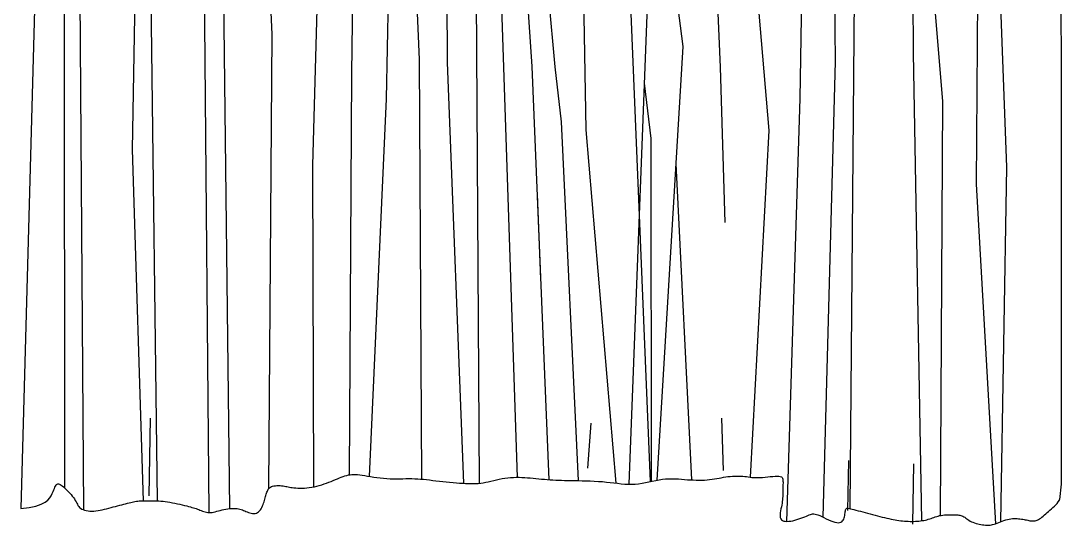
# Model space of a CAD drawing. Header units: millimetres. Extents: x -36498 to 56557, y -58468 to 154.
# Drawn here: x -35890 to -34197, y -22635 to -21814 of the extents above; entities that cross this region are included whole.
import ezdxf

# ---------------------------------------------------------------- set-up
doc = ezdxf.new("R2010")
doc.units = ezdxf.units.MM
doc.layers.add('04 Мебель', color=5, linetype='Continuous')

# ---------------------------------------------------------------- blocks, each defined once
blk = doc.blocks.new('A$C02070994')
at = {"color": 0, "lineweight": -2}
for p, q in [((268.7, -1123, -246.9), (256.5, -630.1, -246.9)), ((1409.9, -670.8, -246.9), (1422.2, -1151.5, -246.9)), ((1295.8, -1167.8, -246.9), (1283.6, -719.7, -246.9)), ((566.2, -776.7, -246.9), (566.2, -1241.1, -246.9)), ((509.2, -1200.4, -246.9), (509.2, -837.8, -246.9)), ((1238.8, -850, -246.9), (1238.8, -1228.9, -246.9)), ((1654.5, -882.6, -246.9), (1662.6, -1139.3, -246.9)), ((1092, -903, -246.9), (1108.3, -1180, -246.9)), ((378.7, -1139.3, -246.9), (366.5, -931.5, -246.9)), ((452.1, -947.8, -246.9), (448, -1351.1, -246.9)), ((1524.1, -939.7, -246.9), (1528.1, -1363.4, -246.9)), ((660, -964.1, -246.9), (664.1, -1180, -246.9)), ((1189.8, -1281.9, -246.9), (1157.2, -960, -246.9)), ((619.2, -1176, -246.9), (607, -980.4, -246.9)), ((802.6, -1184.1, -246.9), (786.3, -996.7, -246.9)), ((818.9, -996.7, -246.9), (839.3, -1184.1, -246.9)), ((154.6, -1330.8, -246.9), (154.6, -1008.9, -246.9)), ((728.8, -1864.2, -246.9), (708.9, -1013, -246.9)), ((957.5, -1025.2, -246.9), (1006.4, -1856.6, -246.9)), ((972.1, -1861.6, -246.9), (990.1, -1017.1, -246.9)), ((1450.7, -1029.3, -246.9), (1471.1, -1228.9, -246.9)), ((179, -1045.6, -246.9), (205, -1902.1, -246.9)), ((297.2, -1041.5, -246.9), (322.7, -1912.7, -246.9)), ((1560.8, -1041.5, -246.9), (1577.1, -1334.8, -246.9)), ((749.6, -1057.8, -246.9), (790.1, -1853.5, -246.9)), ((892.3, -1285.9, -246.9), (884.2, -1057.8, -246.9)), ((1035, -1066, -246.9), (1047.2, -1147.4, -246.9)), ((1324.3, -1049.7, -246.9), (1332, -1895, -246.9)), ((-8.5, -1074.1, -246.9), (-16.6, -1918.3, -246.9)), ((64.9, -1078.2, -246.9), (85.6, -1918.7, -246.9)), ((54.2, -1883.8, -246.9), (40.4, -1106.7, -246.9)), ((290, -1919.7, -246.9), (268.7, -1123, -246.9)), ((386.4, -1878.4, -246.9), (378.7, -1139.3, -246.9)), ((1047.2, -1147.4, -246.9), (1017.1, -1854.1, -246.9)), ((1662.6, -1139.3, -246.9), (1674.9, -1849.1, -246.9)), ((1288.5, -1909.6, -246.9), (1295.8, -1167.8, -246.9)), ((1422.2, -1151.5, -246.9), (1448.7, -1912.7, -246.9)), ((634.6, -1859.2, -246.9), (619.2, -1176, -246.9)), ((664.1, -1180, -246.9), (703, -1864.8, -246.9)), ((842.2, -1856.5, -246.9), (802.6, -1184.1, -246.9)), ((839.3, -1184.1, -246.9), (851.5, -1273.7, -246.9)), ((1108.3, -1180, -246.9), (1120.6, -1432.6, -246.9)), ((517.3, -1854.2, -246.9), (509.2, -1200.4, -246.9)), ((998.3, -1298.2, -246.9), (986, -1208.5, -246.9)), ((1238.8, -1228.9, -246.9), (1229.2, -1917.5, -246.9)), ((1471.1, -1228.9, -246.9), (1478.9, -1903.8, -246.9)), ((566.2, -1241.1, -246.9), (549.1, -1856.1, -246.9)), ((851.5, -1273.7, -246.9), (889.2, -1857.2, -246.9)), ((951.2, -1860.1, -246.9), (892.3, -1285.9, -246.9)), ((1169.3, -1846.6, -246.9), (1189.8, -1281.9, -246.9)), ((1008.4, -1856.1, -246.9), (998.3, -1298.2, -246.9)), ((182.7, -1902.2, -246.9), (154.6, -1330.8, -246.9)), ((1577.1, -1334.8, -246.9), (1577.1, -1912.3, -246.9)), ((448, -1351.1, -246.9), (458.9, -1875, -246.9)), ((1039, -1338.9, -246.9), (1073.3, -1852.7, -246.9)), ((1528.1, -1363.4, -246.9), (1569.1, -1915.5, -246.9)), ((823, -1530.4, -246.9), (814.9, -1391.9, -246.9)), ((1120.6, -1751.3, -246.9), (1124.6, -1836.8, -246.9)), ((191.2, -1767.6, -246.9), (191.2, -1893.9, -246.9)), ((904.5, -1836.8, -246.9), (908.6, -1763.5, -246.9)), ((1328.4, -1816.5, -246.9), (1328.4, -1897.9, -246.9)), ((1434.4, -1820.5, -246.9), (1434.4, -1918.3, -246.9)), ((1201.6, -1845.2, -246.9), (1205.7, -1844.7, -246.9)), ((1205.7, -1844.7, -246.9), (1209.4, -1844.4, -246.9)), ((1209.4, -1844.4, -246.9), (1212.8, -1844.2, -246.9)), ((1212.8, -1844.2, -246.9), (1215.7, -1844.3, -246.9)), ((1215.7, -1844.3, -246.9), (1217.9, -1844.7, -246.9)), ((1217.9, -1844.7, -246.9), (1219.6, -1845.4, -246.9)), ((494.3, -1862.3, -246.9), (497.6, -1860.9, -246.9)), ((497.6, -1860.9, -246.9), (500.8, -1859.5, -246.9)), ((500.8, -1859.5, -246.9), (503.8, -1858.2, -246.9)), ((503.8, -1858.2, -246.9), (506.8, -1857.1, -246.9)), ((506.8, -1857.1, -246.9), (509.7, -1856, -246.9)), ((509.7, -1856, -246.9), (512.6, -1855.2, -246.9)), ((512.6, -1855.2, -246.9), (515.3, -1854.5, -246.9)), ((515.3, -1854.5, -246.9), (518.1, -1854, -246.9)), ((518.1, -1854, -246.9), (520.9, -1853.7, -246.9)), ((520.9, -1853.7, -246.9), (523.9, -1853.6, -246.9)), ((523.9, -1853.6, -246.9), (526.9, -1853.6, -246.9)), ((526.9, -1853.6, -246.9), (530.2, -1853.7, -246.9)), ((530.2, -1853.7, -246.9), (533.8, -1854.1, -246.9)), ((533.8, -1854.1, -246.9), (537.7, -1854.5, -246.9)), ((537.7, -1854.5, -246.9), (542, -1855.1, -246.9)), ((542, -1855.1, -246.9), (546.5, -1855.7, -246.9)), ((546.5, -1855.7, -246.9), (551.4, -1856.4, -246.9)), ((551.4, -1856.4, -246.9), (556.5, -1857.1, -246.9)), ((556.5, -1857.1, -246.9), (561.7, -1857.8, -246.9)), ((561.7, -1857.8, -246.9), (567, -1858.4, -246.9)), ((567, -1858.4, -246.9), (572.4, -1858.9, -246.9)), ((572.4, -1858.9, -246.9), (577.8, -1859.2, -246.9)), ((577.8, -1859.2, -246.9), (583.1, -1859.4, -246.9)), ((583.1, -1859.4, -246.9), (588.4, -1859.4, -246.9)), ((588.4, -1859.4, -246.9), (593.5, -1859.3, -246.9)), ((593.5, -1859.3, -246.9), (598.7, -1859.2, -246.9)), ((598.7, -1859.2, -246.9), (603.7, -1859, -246.9)), ((603.7, -1859, -246.9), (608.7, -1858.8, -246.9)), ((608.7, -1858.8, -246.9), (613.7, -1858.6, -246.9)), ((613.7, -1858.6, -246.9), (618.5, -1858.6, -246.9)), ((618.5, -1858.6, -246.9), (623.4, -1858.6, -246.9)), ((623.4, -1858.6, -246.9), (628.1, -1858.8, -246.9)), ((628.1, -1858.8, -246.9), (632.9, -1859.1, -246.9)), ((632.9, -1859.1, -246.9), (637.7, -1859.4, -246.9)), ((637.7, -1859.4, -246.9), (642.6, -1859.8, -246.9)), ((642.6, -1859.8, -246.9), (647.6, -1860.3, -246.9)), ((647.6, -1860.3, -246.9), (652.7, -1860.8, -246.9)), ((652.7, -1860.8, -246.9), (657.9, -1861.3, -246.9)), ((657.9, -1861.3, -246.9), (663.4, -1861.8, -246.9)), ((663.4, -1861.8, -246.9), (668.9, -1862.3, -246.9)), ((738.8, -1862.5, -246.9), (743.1, -1861.5, -246.9)), ((743.1, -1861.5, -246.9), (747.4, -1860.4, -246.9)), ((747.4, -1860.4, -246.9), (751.9, -1859.2, -246.9)), ((751.9, -1859.2, -246.9), (756.3, -1858.1, -246.9)), ((756.3, -1858.1, -246.9), (760.9, -1857, -246.9)), ((760.9, -1857, -246.9), (765.4, -1856, -246.9)), ((765.4, -1856, -246.9), (770, -1855.2, -246.9)), ((770, -1855.2, -246.9), (774.6, -1854.5, -246.9)), ((774.6, -1854.5, -246.9), (779.2, -1854, -246.9)), ((779.2, -1854, -246.9), (783.8, -1853.7, -246.9)), ((783.8, -1853.7, -246.9), (788.4, -1853.5, -246.9)), ((788.4, -1853.5, -246.9), (793, -1853.4, -246.9)), ((793, -1853.4, -246.9), (797.5, -1853.5, -246.9)), ((797.5, -1853.5, -246.9), (802.1, -1853.6, -246.9)), ((802.1, -1853.6, -246.9), (806.7, -1853.8, -246.9)), ((806.7, -1853.8, -246.9), (811.3, -1854.1, -246.9)), ((811.3, -1854.1, -246.9), (815.9, -1854.4, -246.9)), ((815.9, -1854.4, -246.9), (820.5, -1854.8, -246.9)), ((820.5, -1854.8, -246.9), (825.1, -1855.2, -246.9)), ((825.1, -1855.2, -246.9), (829.6, -1855.6, -246.9)), ((829.6, -1855.6, -246.9), (834.2, -1855.9, -246.9)), ((834.2, -1855.9, -246.9), (838.8, -1856.2, -246.9)), ((838.8, -1856.2, -246.9), (843.4, -1856.5, -246.9)), ((843.4, -1856.5, -246.9), (848, -1856.8, -246.9)), ((848, -1856.8, -246.9), (852.6, -1856.9, -246.9)), ((852.6, -1856.9, -246.9), (857.3, -1857, -246.9)), ((857.3, -1857, -246.9), (862.2, -1857.1, -246.9)), ((862.2, -1857.1, -246.9), (867.1, -1857.2, -246.9)), ((867.1, -1857.2, -246.9), (872.3, -1857.2, -246.9)), ((872.3, -1857.2, -246.9), (877.8, -1857.2, -246.9)), ((877.8, -1857.2, -246.9), (883.5, -1857.2, -246.9)), ((883.5, -1857.2, -246.9), (889.5, -1857.2, -246.9)), ((889.5, -1857.2, -246.9), (895.7, -1857.2, -246.9)), ((895.7, -1857.2, -246.9), (902.2, -1857.3, -246.9)), ((902.2, -1857.3, -246.9), (908.8, -1857.4, -246.9)), ((908.8, -1857.4, -246.9), (915.4, -1857.5, -246.9)), ((915.4, -1857.5, -246.9), (922.1, -1857.8, -246.9)), ((922.1, -1857.8, -246.9), (928.6, -1858.1, -246.9)), ((928.6, -1858.1, -246.9), (935.1, -1858.6, -246.9)), ((935.1, -1858.6, -246.9), (941.4, -1859.1, -246.9)), ((941.4, -1859.1, -246.9), (947.5, -1859.8, -246.9)), ((947.5, -1859.8, -246.9), (953.5, -1860.4, -246.9)), ((953.5, -1860.4, -246.9), (959.3, -1860.9, -246.9)), ((959.3, -1860.9, -246.9), (965.1, -1861.4, -246.9)), ((965.1, -1861.4, -246.9), (970.7, -1861.6, -246.9)), ((970.7, -1861.6, -246.9), (976.4, -1861.6, -246.9)), ((976.4, -1861.6, -246.9), (982, -1861.3, -246.9)), ((982, -1861.3, -246.9), (987.6, -1860.6, -246.9)), ((987.6, -1860.6, -246.9), (993.2, -1859.6, -246.9)), ((993.2, -1859.6, -246.9), (998.8, -1858.4, -246.9)), ((998.8, -1858.4, -246.9), (1004.3, -1857.1, -246.9)), ((1004.3, -1857.1, -246.9), (1009.8, -1855.8, -246.9)), ((1009.8, -1855.8, -246.9), (1015.3, -1854.5, -246.9)), ((1015.3, -1854.5, -246.9), (1020.7, -1853.4, -246.9)), ((1020.7, -1853.4, -246.9), (1026.1, -1852.5, -246.9)), ((1026.1, -1852.5, -246.9), (1031.4, -1851.8, -246.9)), ((1031.4, -1851.8, -246.9), (1036.7, -1851.5, -246.9)), ((1036.7, -1851.5, -246.9), (1041.9, -1851.4, -246.9)), ((1041.9, -1851.4, -246.9), (1047, -1851.4, -246.9)), ((1047, -1851.4, -246.9), (1052.1, -1851.6, -246.9)), ((1052.1, -1851.6, -246.9), (1057.1, -1851.9, -246.9)), ((1057.1, -1851.9, -246.9), (1062, -1852.2, -246.9)), ((1062, -1852.2, -246.9), (1066.9, -1852.5, -246.9)), ((1066.9, -1852.5, -246.9), (1071.7, -1852.7, -246.9)), ((1071.7, -1852.7, -246.9), (1076.4, -1852.8, -246.9)), ((1076.4, -1852.8, -246.9), (1081.1, -1852.9, -246.9)), ((1081.1, -1852.9, -246.9), (1085.7, -1852.9, -246.9)), ((1085.7, -1852.9, -246.9), (1090.1, -1852.8, -246.9)), ((1090.1, -1852.8, -246.9), (1094.5, -1852.6, -246.9)), ((1094.5, -1852.6, -246.9), (1098.8, -1852.2, -246.9)), ((1098.8, -1852.2, -246.9), (1102.9, -1851.8, -246.9)), ((1102.9, -1851.8, -246.9), (1106.9, -1851.2, -246.9)), ((1106.9, -1851.2, -246.9), (1110.8, -1850.5, -246.9)), ((1110.8, -1850.5, -246.9), (1114.6, -1849.8, -246.9)), ((1114.6, -1849.8, -246.9), (1118.3, -1849.1, -246.9)), ((1118.3, -1849.1, -246.9), (1122, -1848.3, -246.9)), ((1122, -1848.3, -246.9), (1125.6, -1847.6, -246.9)), ((1125.6, -1847.6, -246.9), (1129.2, -1846.9, -246.9)), ((1129.2, -1846.9, -246.9), (1132.8, -1846.3, -246.9)), ((1132.8, -1846.3, -246.9), (1136.3, -1845.9, -246.9)), ((1136.3, -1845.9, -246.9), (1139.9, -1845.6, -246.9)), ((1139.9, -1845.6, -246.9), (1143.4, -1845.4, -246.9)), ((1143.4, -1845.4, -246.9), (1146.9, -1845.2, -246.9)), ((1146.9, -1845.2, -246.9), (1150.3, -1845.2, -246.9)), ((1150.3, -1845.2, -246.9), (1153.6, -1845.3, -246.9)), ((1153.6, -1845.3, -246.9), (1156.8, -1845.4, -246.9)), ((1156.8, -1845.4, -246.9), (1160, -1845.7, -246.9)), ((1160, -1845.7, -246.9), (1163, -1845.9, -246.9)), ((1163, -1845.9, -246.9), (1165.9, -1846.3, -246.9)), ((1165.9, -1846.3, -246.9), (1168.8, -1846.6, -246.9)), ((1168.8, -1846.6, -246.9), (1171.8, -1846.9, -246.9)), ((1171.8, -1846.9, -246.9), (1174.8, -1847.1, -246.9)), ((1174.8, -1847.1, -246.9), (1178, -1847.2, -246.9)), ((1178, -1847.2, -246.9), (1181.4, -1847.2, -246.9)), ((1181.4, -1847.2, -246.9), (1185.1, -1847, -246.9)), ((1185.1, -1847, -246.9), (1189, -1846.7, -246.9)), ((1189, -1846.7, -246.9), (1193.2, -1846.2, -246.9)), ((1193.2, -1846.2, -246.9), (1197.4, -1845.7, -246.9)), ((1197.4, -1845.7, -246.9), (1201.6, -1845.2, -246.9)), ((1219.6, -1845.4, -246.9), (1220.8, -1846.4, -246.9)), ((1220.8, -1846.4, -246.9), (1221.6, -1847.5, -246.9)), ((1221.6, -1847.5, -246.9), (1222.1, -1848.9, -246.9)), ((1222.1, -1848.9, -246.9), (1222.3, -1850.4, -246.9)), ((1222.3, -1850.4, -246.9), (1222.4, -1852.1, -246.9)), ((1222.4, -1852.1, -246.9), (1222.5, -1853.8, -246.9)), ((1222.5, -1853.8, -246.9), (1222.5, -1855.6, -246.9)), ((1222.5, -1855.6, -246.9), (1222.5, -1857.5, -246.9)), ((1222.5, -1857.5, -246.9), (1222.5, -1859.4, -246.9)), ((1222.5, -1859.4, -246.9), (1222.5, -1861.5, -246.9)), ((1222.5, -1861.5, -246.9), (1222.5, -1863.5, -246.9)), ((1674.9, -1849.1, -246.9), (1672.9, -1874.4, -246.9)), ((40, -1879.4, -246.9), (40.8, -1878.3, -246.9)), ((40.8, -1878.3, -246.9), (41.8, -1877.6, -246.9)), ((41.8, -1877.6, -246.9), (42.9, -1877.3, -246.9)), ((42.9, -1877.3, -246.9), (44.1, -1877.3, -246.9)), ((44.1, -1877.3, -246.9), (45.4, -1877.7, -246.9)), ((45.4, -1877.7, -246.9), (46.9, -1878.3, -246.9)), ((46.9, -1878.3, -246.9), (48.5, -1879.3, -246.9)), ((385.3, -1880, -246.9), (386.2, -1878.6, -246.9)), ((386.2, -1878.6, -246.9), (387.3, -1877.4, -246.9)), ((387.3, -1877.4, -246.9), (388.7, -1876.4, -246.9)), ((388.7, -1876.4, -246.9), (390.3, -1875.5, -246.9)), ((390.3, -1875.5, -246.9), (392.2, -1874.9, -246.9)), ((392.2, -1874.9, -246.9), (394.4, -1874.4, -246.9)), ((394.4, -1874.4, -246.9), (396.8, -1874, -246.9)), ((396.8, -1874, -246.9), (399.3, -1873.8, -246.9)), ((399.3, -1873.8, -246.9), (401.9, -1873.8, -246.9)), ((401.9, -1873.8, -246.9), (404.4, -1873.8, -246.9)), ((404.4, -1873.8, -246.9), (406.9, -1874, -246.9)), ((406.9, -1874, -246.9), (409.3, -1874.2, -246.9)), ((409.3, -1874.2, -246.9), (411.5, -1874.5, -246.9)), ((411.5, -1874.5, -246.9), (413.6, -1874.8, -246.9)), ((413.6, -1874.8, -246.9), (415.6, -1875.2, -246.9)), ((415.6, -1875.2, -246.9), (417.6, -1875.5, -246.9)), ((417.6, -1875.5, -246.9), (419.7, -1875.9, -246.9)), ((419.7, -1875.9, -246.9), (421.9, -1876.3, -246.9)), ((421.9, -1876.3, -246.9), (424.3, -1876.6, -246.9)), ((424.3, -1876.6, -246.9), (427, -1876.9, -246.9)), ((427, -1876.9, -246.9), (429.9, -1877.1, -246.9)), ((429.9, -1877.1, -246.9), (433.2, -1877.3, -246.9)), ((433.2, -1877.3, -246.9), (436.6, -1877.3, -246.9)), ((436.6, -1877.3, -246.9), (440.3, -1877.2, -246.9)), ((440.3, -1877.2, -246.9), (444.1, -1877, -246.9)), ((444.1, -1877, -246.9), (448.1, -1876.7, -246.9)), ((448.1, -1876.7, -246.9), (452.1, -1876.2, -246.9)), ((452.1, -1876.2, -246.9), (456.2, -1875.5, -246.9)), ((456.2, -1875.5, -246.9), (460.3, -1874.7, -246.9)), ((460.3, -1874.7, -246.9), (464.3, -1873.7, -246.9)), ((464.3, -1873.7, -246.9), (468.3, -1872.5, -246.9)), ((468.3, -1872.5, -246.9), (472.3, -1871.2, -246.9)), ((472.3, -1871.2, -246.9), (476.2, -1869.8, -246.9)), ((476.2, -1869.8, -246.9), (480.1, -1868.4, -246.9)), ((480.1, -1868.4, -246.9), (483.8, -1866.9, -246.9)), ((483.8, -1866.9, -246.9), (487.4, -1865.4, -246.9)), ((487.4, -1865.4, -246.9), (490.9, -1863.8, -246.9)), ((490.9, -1863.8, -246.9), (494.3, -1862.3, -246.9)), ((668.9, -1862.3, -246.9), (674.6, -1862.8, -246.9)), ((674.6, -1862.8, -246.9), (680.2, -1863.2, -246.9)), ((680.2, -1863.2, -246.9), (685.7, -1863.7, -246.9)), ((685.7, -1863.7, -246.9), (691.2, -1864.1, -246.9)), ((691.2, -1864.1, -246.9), (696.4, -1864.4, -246.9)), ((696.4, -1864.4, -246.9), (701.4, -1864.7, -246.9)), ((701.4, -1864.7, -246.9), (706.1, -1864.9, -246.9)), ((706.1, -1864.9, -246.9), (710.5, -1865, -246.9)), ((710.5, -1865, -246.9), (714.8, -1865.1, -246.9)), ((714.8, -1865.1, -246.9), (718.8, -1865, -246.9)), ((718.8, -1865, -246.9), (722.8, -1864.8, -246.9)), ((722.8, -1864.8, -246.9), (726.7, -1864.5, -246.9)), ((726.7, -1864.5, -246.9), (730.7, -1864, -246.9)), ((730.7, -1864, -246.9), (734.7, -1863.3, -246.9)), ((734.7, -1863.3, -246.9), (738.8, -1862.5, -246.9)), ((1222.4, -1877.3, -246.9), (1222.3, -1879.9, -246.9)), ((1222.5, -1870.1, -246.9), (1222.4, -1872.4, -246.9)), ((1222.4, -1872.4, -246.9), (1222.4, -1874.8, -246.9)), ((1222.4, -1874.8, -246.9), (1222.4, -1877.3, -246.9)), ((1222.5, -1863.5, -246.9), (1222.5, -1865.7, -246.9)), ((1222.5, -1865.7, -246.9), (1222.5, -1867.9, -246.9)), ((1222.5, -1867.9, -246.9), (1222.5, -1870.1, -246.9)), ((1668.8, -1880.7, -246.9), (1670.7, -1878, -246.9)), ((1670.7, -1878, -246.9), (1672.5, -1875.2, -246.9)), ((1672.5, -1875.2, -246.9), (1672.9, -1874.4, -246.9)), ((32.4, -1896.6, -246.9), (34, -1893.2, -246.9)), ((34, -1893.2, -246.9), (35.3, -1890, -246.9)), ((35.3, -1890, -246.9), (36.4, -1887.2, -246.9)), ((36.4, -1887.2, -246.9), (37.4, -1884.7, -246.9)), ((37.4, -1884.7, -246.9), (38.3, -1882.6, -246.9)), ((38.3, -1882.6, -246.9), (39.1, -1880.8, -246.9)), ((39.1, -1880.8, -246.9), (40, -1879.4, -246.9)), ((48.5, -1879.3, -246.9), (50.2, -1880.5, -246.9)), ((50.2, -1880.5, -246.9), (52.1, -1882, -246.9)), ((52.1, -1882, -246.9), (54, -1883.7, -246.9)), ((54, -1883.7, -246.9), (56.1, -1885.6, -246.9)), ((56.1, -1885.6, -246.9), (58.3, -1887.6, -246.9)), ((58.3, -1887.6, -246.9), (60.5, -1889.8, -246.9)), ((60.5, -1889.8, -246.9), (62.7, -1892, -246.9)), ((62.7, -1892, -246.9), (64.8, -1894.3, -246.9)), ((64.8, -1894.3, -246.9), (66.8, -1896.7, -246.9)), ((380.1, -1896.1, -246.9), (380.7, -1894, -246.9)), ((380.7, -1894, -246.9), (381.3, -1892, -246.9)), ((381.3, -1892, -246.9), (381.8, -1890.1, -246.9)), ((381.8, -1890.1, -246.9), (382.3, -1888.2, -246.9)), ((382.3, -1888.2, -246.9), (382.8, -1886.4, -246.9)), ((382.8, -1886.4, -246.9), (383.3, -1884.7, -246.9)), ((383.3, -1884.7, -246.9), (383.9, -1883, -246.9)), ((383.9, -1883, -246.9), (384.5, -1881.4, -246.9)), ((384.5, -1881.4, -246.9), (385.3, -1880, -246.9)), ((1220.5, -1894.3, -246.9), (1219.9, -1897.4, -246.9)), ((1221.1, -1891.2, -246.9), (1220.5, -1894.3, -246.9)), ((1221.5, -1888.2, -246.9), (1221.1, -1891.2, -246.9)), ((1221.9, -1885.3, -246.9), (1221.5, -1888.2, -246.9)), ((1222.1, -1882.5, -246.9), (1221.9, -1885.3, -246.9)), ((1222.3, -1879.9, -246.9), (1222.1, -1882.5, -246.9)), ((1325.3, -1896.2, -246.9), (1325.7, -1895.3, -246.9)), ((1325.7, -1895.3, -246.9), (1326.3, -1894.8, -246.9)), ((1326.3, -1894.8, -246.9), (1327.1, -1894.5, -246.9)), ((1327.1, -1894.5, -246.9), (1328.1, -1894.4, -246.9)), ((1328.1, -1894.4, -246.9), (1329.4, -1894.5, -246.9)), ((1329.4, -1894.5, -246.9), (1331.1, -1894.8, -246.9)), ((1331.1, -1894.8, -246.9), (1333.2, -1895.2, -246.9)), ((1333.2, -1895.2, -246.9), (1335.7, -1895.8, -246.9)), ((1652.9, -1895.9, -246.9), (1655.2, -1893.9, -246.9)), ((1655.2, -1893.9, -246.9), (1657.5, -1891.8, -246.9)), ((1657.5, -1891.8, -246.9), (1659.8, -1889.8, -246.9)), ((1659.8, -1889.8, -246.9), (1662.2, -1887.6, -246.9)), ((1662.2, -1887.6, -246.9), (1664.5, -1885.4, -246.9)), ((1664.5, -1885.4, -246.9), (1666.7, -1883.1, -246.9)), ((1666.7, -1883.1, -246.9), (1668.8, -1880.7, -246.9)), ((8, -1913.9, -246.9), (16.3, -1910.9, -246.9)), ((16.3, -1910.9, -246.9), (22.6, -1907.5, -246.9)), ((22.6, -1907.5, -246.9), (27.1, -1903.9, -246.9)), ((27.1, -1903.9, -246.9), (30.2, -1900.3, -246.9)), ((30.2, -1900.3, -246.9), (32.4, -1896.6, -246.9)), ((66.8, -1896.7, -246.9), (68.7, -1899, -246.9)), ((68.7, -1899, -246.9), (70.3, -1901.3, -246.9)), ((70.3, -1901.3, -246.9), (71.7, -1903.6, -246.9)), ((71.7, -1903.6, -246.9), (73, -1905.8, -246.9)), ((73, -1905.8, -246.9), (74.1, -1907.9, -246.9)), ((74.1, -1907.9, -246.9), (75.2, -1909.8, -246.9)), ((75.2, -1909.8, -246.9), (76.3, -1911.7, -246.9)), ((76.3, -1911.7, -246.9), (77.5, -1913.4, -246.9)), ((133.7, -1913.2, -246.9), (137.2, -1912.2, -246.9)), ((137.2, -1912.2, -246.9), (140.7, -1911.2, -246.9)), ((140.7, -1911.2, -246.9), (144.1, -1910.3, -246.9)), ((144.1, -1910.3, -246.9), (147.4, -1909.3, -246.9)), ((147.4, -1909.3, -246.9), (150.6, -1908.4, -246.9)), ((150.6, -1908.4, -246.9), (153.7, -1907.6, -246.9)), ((153.7, -1907.6, -246.9), (156.6, -1906.8, -246.9)), ((156.6, -1906.8, -246.9), (159.3, -1906, -246.9)), ((159.3, -1906, -246.9), (161.9, -1905.4, -246.9)), ((161.9, -1905.4, -246.9), (164.3, -1904.8, -246.9)), ((164.3, -1904.8, -246.9), (166.6, -1904.2, -246.9)), ((166.6, -1904.2, -246.9), (168.9, -1903.8, -246.9)), ((168.9, -1903.8, -246.9), (171.1, -1903.3, -246.9)), ((171.1, -1903.3, -246.9), (173.4, -1903, -246.9)), ((173.4, -1903, -246.9), (175.6, -1902.7, -246.9)), ((175.6, -1902.7, -246.9), (177.9, -1902.5, -246.9)), ((177.9, -1902.5, -246.9), (180.3, -1902.3, -246.9)), ((180.3, -1902.3, -246.9), (182.8, -1902.2, -246.9)), ((182.8, -1902.2, -246.9), (185.3, -1902.1, -246.9)), ((185.3, -1902.1, -246.9), (187.9, -1902.1, -246.9)), ((187.9, -1902.1, -246.9), (190.5, -1902, -246.9)), ((190.5, -1902, -246.9), (193.2, -1902, -246.9)), ((193.2, -1902, -246.9), (196, -1902, -246.9)), ((196, -1902, -246.9), (198.8, -1902, -246.9)), ((198.8, -1902, -246.9), (201.8, -1902, -246.9)), ((201.8, -1902, -246.9), (204.8, -1902.1, -246.9)), ((204.8, -1902.1, -246.9), (207.9, -1902.2, -246.9)), ((207.9, -1902.2, -246.9), (211.1, -1902.4, -246.9)), ((211.1, -1902.4, -246.9), (214.5, -1902.6, -246.9)), ((214.5, -1902.6, -246.9), (218.1, -1902.9, -246.9)), ((218.1, -1902.9, -246.9), (221.8, -1903.4, -246.9)), ((221.8, -1903.4, -246.9), (225.7, -1903.9, -246.9)), ((225.7, -1903.9, -246.9), (229.8, -1904.6, -246.9)), ((229.8, -1904.6, -246.9), (233.9, -1905.4, -246.9)), ((233.9, -1905.4, -246.9), (238, -1906.2, -246.9)), ((238, -1906.2, -246.9), (242, -1907, -246.9)), ((242, -1907, -246.9), (245.9, -1907.9, -246.9)), ((245.9, -1907.9, -246.9), (249.6, -1908.7, -246.9)), ((249.6, -1908.7, -246.9), (253.1, -1909.5, -246.9)), ((253.1, -1909.5, -246.9), (256.2, -1910.2, -246.9)), ((256.2, -1910.2, -246.9), (259.1, -1910.9, -246.9)), ((259.1, -1910.9, -246.9), (261.7, -1911.6, -246.9)), ((261.7, -1911.6, -246.9), (264.2, -1912.2, -246.9)), ((264.2, -1912.2, -246.9), (266.5, -1912.8, -246.9)), ((320.3, -1913, -246.9), (323.5, -1912.5, -246.9)), ((323.5, -1912.5, -246.9), (326.7, -1912.2, -246.9)), ((326.7, -1912.2, -246.9), (329.7, -1912.1, -246.9)), ((329.7, -1912.1, -246.9), (332.6, -1912, -246.9)), ((332.6, -1912, -246.9), (335.3, -1912.2, -246.9)), ((335.3, -1912.2, -246.9), (337.7, -1912.6, -246.9)), ((337.7, -1912.6, -246.9), (339.9, -1913.1, -246.9)), ((373.1, -1913.8, -246.9), (374.3, -1911.8, -246.9)), ((374.3, -1911.8, -246.9), (375.4, -1909.6, -246.9)), ((375.4, -1909.6, -246.9), (376.4, -1907.3, -246.9)), ((376.4, -1907.3, -246.9), (377.3, -1905, -246.9)), ((377.3, -1905, -246.9), (378.1, -1902.7, -246.9)), ((378.1, -1902.7, -246.9), (378.8, -1900.4, -246.9)), ((378.8, -1900.4, -246.9), (379.5, -1898.2, -246.9)), ((379.5, -1898.2, -246.9), (380.1, -1896.1, -246.9)), ((1218.9, -1903.6, -246.9), (1218.6, -1906.5, -246.9)), ((1218.6, -1906.5, -246.9), (1218.6, -1909.2, -246.9)), ((1218.6, -1909.2, -246.9), (1219, -1911.6, -246.9)), ((1219.3, -1900.6, -246.9), (1218.9, -1903.6, -246.9)), ((1219, -1911.6, -246.9), (1219.7, -1913.6, -246.9)), ((1219.9, -1897.4, -246.9), (1219.3, -1900.6, -246.9)), ((1249.4, -1913.3, -246.9), (1252.7, -1912.1, -246.9)), ((1252.7, -1912.1, -246.9), (1255.8, -1910.9, -246.9)), ((1255.8, -1910.9, -246.9), (1258.7, -1909.7, -246.9)), ((1258.7, -1909.7, -246.9), (1261.4, -1908.5, -246.9)), ((1261.4, -1908.5, -246.9), (1263.9, -1907.5, -246.9)), ((1263.9, -1907.5, -246.9), (1266, -1906.5, -246.9)), ((1266, -1906.5, -246.9), (1268, -1905.7, -246.9)), ((1268, -1905.7, -246.9), (1269.8, -1905.1, -246.9)), ((1269.8, -1905.1, -246.9), (1271.5, -1904.7, -246.9)), ((1271.5, -1904.7, -246.9), (1273.4, -1904.6, -246.9)), ((1273.4, -1904.6, -246.9), (1275.4, -1904.8, -246.9)), ((1275.4, -1904.8, -246.9), (1277.6, -1905.3, -246.9)), ((1277.6, -1905.3, -246.9), (1280.2, -1906.1, -246.9)), ((1280.2, -1906.1, -246.9), (1283.2, -1907.3, -246.9)), ((1283.2, -1907.3, -246.9), (1286.6, -1908.8, -246.9)), ((1286.6, -1908.8, -246.9), (1290.1, -1910.4, -246.9)), ((1290.1, -1910.4, -246.9), (1293.9, -1912.1, -246.9)), ((1293.9, -1912.1, -246.9), (1297.6, -1913.8, -246.9)), ((1321.4, -1913.9, -246.9), (1322.3, -1912.2, -246.9)), ((1322.3, -1912.2, -246.9), (1323, -1910.3, -246.9)), ((1323, -1910.3, -246.9), (1323.5, -1908.3, -246.9)), ((1323.5, -1908.3, -246.9), (1323.9, -1906.3, -246.9)), ((1323.9, -1906.3, -246.9), (1324.2, -1904.2, -246.9)), ((1324.2, -1904.2, -246.9), (1324.4, -1902.2, -246.9)), ((1324.4, -1902.2, -246.9), (1324.6, -1900.4, -246.9)), ((1324.6, -1900.4, -246.9), (1324.8, -1898.7, -246.9)), ((1324.8, -1898.7, -246.9), (1325, -1897.3, -246.9)), ((1325, -1897.3, -246.9), (1325.3, -1896.2, -246.9)), ((1335.7, -1895.8, -246.9), (1338.6, -1896.5, -246.9)), ((1338.6, -1896.5, -246.9), (1341.8, -1897.3, -246.9)), ((1341.8, -1897.3, -246.9), (1345.3, -1898.1, -246.9)), ((1345.3, -1898.1, -246.9), (1349.1, -1899, -246.9)), ((1349.1, -1899, -246.9), (1353, -1900, -246.9)), ((1353, -1900, -246.9), (1357, -1901, -246.9)), ((1357, -1901, -246.9), (1361, -1902, -246.9)), ((1361, -1902, -246.9), (1365.1, -1903, -246.9)), ((1365.1, -1903, -246.9), (1369.2, -1904, -246.9)), ((1369.2, -1904, -246.9), (1373.2, -1905, -246.9)), ((1373.2, -1905, -246.9), (1377.2, -1906, -246.9)), ((1377.2, -1906, -246.9), (1381.1, -1906.9, -246.9)), ((1381.1, -1906.9, -246.9), (1384.9, -1907.8, -246.9)), ((1384.9, -1907.8, -246.9), (1388.7, -1908.7, -246.9)), ((1388.7, -1908.7, -246.9), (1392.3, -1909.5, -246.9)), ((1392.3, -1909.5, -246.9), (1395.8, -1910.2, -246.9)), ((1395.8, -1910.2, -246.9), (1399.2, -1910.9, -246.9)), ((1399.2, -1910.9, -246.9), (1402.5, -1911.5, -246.9)), ((1402.5, -1911.5, -246.9), (1405.7, -1912, -246.9)), ((1405.7, -1912, -246.9), (1408.9, -1912.5, -246.9)), ((1408.9, -1912.5, -246.9), (1412, -1912.9, -246.9)), ((1447.3, -1912.9, -246.9), (1450, -1912.5, -246.9)), ((1450, -1912.5, -246.9), (1452.6, -1912, -246.9)), ((1452.6, -1912, -246.9), (1455.1, -1911.5, -246.9)), ((1455.1, -1911.5, -246.9), (1457.5, -1910.9, -246.9)), ((1457.5, -1910.9, -246.9), (1459.9, -1910.2, -246.9)), ((1459.9, -1910.2, -246.9), (1462.2, -1909.5, -246.9)), ((1462.2, -1909.5, -246.9), (1464.5, -1908.7, -246.9)), ((1464.5, -1908.7, -246.9), (1466.7, -1907.9, -246.9)), ((1466.7, -1907.9, -246.9), (1468.9, -1907, -246.9)), ((1468.9, -1907, -246.9), (1471.2, -1906.2, -246.9)), ((1471.2, -1906.2, -246.9), (1473.4, -1905.4, -246.9)), ((1473.4, -1905.4, -246.9), (1475.7, -1904.6, -246.9)), ((1475.7, -1904.6, -246.9), (1478.1, -1903.9, -246.9)), ((1478.1, -1903.9, -246.9), (1480.6, -1903.4, -246.9)), ((1480.6, -1903.4, -246.9), (1483.2, -1902.9, -246.9)), ((1483.2, -1902.9, -246.9), (1485.9, -1902.6, -246.9)), ((1485.9, -1902.6, -246.9), (1488.6, -1902.4, -246.9)), ((1488.6, -1902.4, -246.9), (1491.4, -1902.2, -246.9)), ((1491.4, -1902.2, -246.9), (1494.1, -1902.1, -246.9)), ((1494.1, -1902.1, -246.9), (1496.7, -1902, -246.9)), ((1496.7, -1902, -246.9), (1499.3, -1902, -246.9)), ((1499.3, -1902, -246.9), (1501.7, -1902, -246.9)), ((1501.7, -1902, -246.9), (1503.9, -1902, -246.9)), ((1503.9, -1902, -246.9), (1505.9, -1902.1, -246.9)), ((1505.9, -1902.1, -246.9), (1507.8, -1902.1, -246.9)), ((1507.8, -1902.1, -246.9), (1509.5, -1902.3, -246.9)), ((1509.5, -1902.3, -246.9), (1511.2, -1902.5, -246.9)), ((1511.2, -1902.5, -246.9), (1512.8, -1902.9, -246.9)), ((1512.8, -1902.9, -246.9), (1514.4, -1903.4, -246.9)), ((1514.4, -1903.4, -246.9), (1515.9, -1904.1, -246.9)), ((1515.9, -1904.1, -246.9), (1517.4, -1904.9, -246.9)), ((1517.4, -1904.9, -246.9), (1519, -1905.9, -246.9)), ((1519, -1905.9, -246.9), (1520.6, -1907, -246.9)), ((1520.6, -1907, -246.9), (1522.3, -1908.2, -246.9)), ((1522.3, -1908.2, -246.9), (1524.1, -1909.4, -246.9)), ((1524.1, -1909.4, -246.9), (1525.9, -1910.6, -246.9)), ((1525.9, -1910.6, -246.9), (1528, -1911.8, -246.9)), ((1528, -1911.8, -246.9), (1530.2, -1912.9, -246.9)), ((1574.5, -1913.3, -246.9), (1577.2, -1912.2, -246.9)), ((1577.2, -1912.2, -246.9), (1580.1, -1911.1, -246.9)), ((1580.1, -1911.1, -246.9), (1582.9, -1910, -246.9)), ((1582.9, -1910, -246.9), (1585.8, -1909, -246.9)), ((1585.8, -1909, -246.9), (1588.6, -1908.1, -246.9)), ((1588.6, -1908.1, -246.9), (1591.4, -1907.5, -246.9)), ((1591.4, -1907.5, -246.9), (1594.1, -1907, -246.9)), ((1594.1, -1907, -246.9), (1596.7, -1906.6, -246.9)), ((1596.7, -1906.6, -246.9), (1599.3, -1906.4, -246.9)), ((1599.3, -1906.4, -246.9), (1601.8, -1906.4, -246.9)), ((1601.8, -1906.4, -246.9), (1604.3, -1906.4, -246.9)), ((1604.3, -1906.4, -246.9), (1606.7, -1906.6, -246.9)), ((1606.7, -1906.6, -246.9), (1609, -1906.8, -246.9)), ((1609, -1906.8, -246.9), (1611.2, -1907.1, -246.9)), ((1611.2, -1907.1, -246.9), (1613.4, -1907.4, -246.9)), ((1613.4, -1907.4, -246.9), (1615.6, -1907.8, -246.9)), ((1615.6, -1907.8, -246.9), (1617.6, -1908.1, -246.9)), ((1617.6, -1908.1, -246.9), (1619.6, -1908.5, -246.9)), ((1619.6, -1908.5, -246.9), (1621.6, -1908.9, -246.9)), ((1621.6, -1908.9, -246.9), (1623.5, -1909.2, -246.9)), ((1623.5, -1909.2, -246.9), (1625.3, -1909.5, -246.9)), ((1625.3, -1909.5, -246.9), (1627, -1909.7, -246.9)), ((1627, -1909.7, -246.9), (1628.7, -1909.8, -246.9)), ((1628.7, -1909.8, -246.9), (1630.4, -1909.9, -246.9)), ((1630.4, -1909.9, -246.9), (1632.1, -1909.7, -246.9)), ((1632.1, -1909.7, -246.9), (1633.7, -1909.5, -246.9)), ((1633.7, -1909.5, -246.9), (1635.4, -1909, -246.9)), ((1635.4, -1909, -246.9), (1637.1, -1908.3, -246.9)), ((1637.1, -1908.3, -246.9), (1638.9, -1907.5, -246.9)), ((1638.9, -1907.5, -246.9), (1640.7, -1906.3, -246.9)), ((1640.7, -1906.3, -246.9), (1642.6, -1905, -246.9)), ((1642.6, -1905, -246.9), (1644.5, -1903.4, -246.9)), ((1644.5, -1903.4, -246.9), (1646.5, -1901.7, -246.9)), ((1646.5, -1901.7, -246.9), (1648.6, -1899.8, -246.9)), ((1648.6, -1899.8, -246.9), (1650.7, -1897.9, -246.9)), ((1650.7, -1897.9, -246.9), (1652.9, -1895.9, -246.9)), ((-16.6, -1918.3, -246.9), (-2.9, -1916.4, -246.9)), ((-2.9, -1916.4, -246.9), (8, -1913.9, -246.9)), ((77.5, -1913.4, -246.9), (78.9, -1914.9, -246.9)), ((78.9, -1914.9, -246.9), (80.5, -1916.3, -246.9)), ((80.5, -1916.3, -246.9), (82.5, -1917.5, -246.9)), ((82.5, -1917.5, -246.9), (84.7, -1918.4, -246.9)), ((84.7, -1918.4, -246.9), (87.2, -1919.2, -246.9)), ((87.2, -1919.2, -246.9), (89.9, -1919.8, -246.9)), ((89.9, -1919.8, -246.9), (92.8, -1920.3, -246.9)), ((92.8, -1920.3, -246.9), (95.8, -1920.5, -246.9)), ((95.8, -1920.5, -246.9), (99, -1920.5, -246.9)), ((99, -1920.5, -246.9), (102.3, -1920.4, -246.9)), ((102.3, -1920.4, -246.9), (105.6, -1920, -246.9)), ((105.6, -1920, -246.9), (109, -1919.5, -246.9)), ((109, -1919.5, -246.9), (112.4, -1918.8, -246.9)), ((112.4, -1918.8, -246.9), (115.9, -1918.1, -246.9)), ((115.9, -1918.1, -246.9), (119.4, -1917.2, -246.9)), ((119.4, -1917.2, -246.9), (123, -1916.2, -246.9)), ((123, -1916.2, -246.9), (126.5, -1915.3, -246.9)), ((126.5, -1915.3, -246.9), (130.1, -1914.2, -246.9)), ((130.1, -1914.2, -246.9), (133.7, -1913.2, -246.9)), ((266.5, -1912.8, -246.9), (268.6, -1913.5, -246.9)), ((268.6, -1913.5, -246.9), (270.7, -1914.2, -246.9)), ((270.7, -1914.2, -246.9), (272.8, -1914.9, -246.9)), ((272.8, -1914.9, -246.9), (274.8, -1915.7, -246.9)), ((274.8, -1915.7, -246.9), (276.9, -1916.5, -246.9)), ((276.9, -1916.5, -246.9), (278.9, -1917.3, -246.9)), ((278.9, -1917.3, -246.9), (281, -1918.1, -246.9)), ((281, -1918.1, -246.9), (283.1, -1918.7, -246.9)), ((283.1, -1918.7, -246.9), (285.3, -1919.2, -246.9)), ((285.3, -1919.2, -246.9), (287.5, -1919.6, -246.9)), ((287.5, -1919.6, -246.9), (289.8, -1919.7, -246.9)), ((289.8, -1919.7, -246.9), (292.1, -1919.6, -246.9)), ((292.1, -1919.6, -246.9), (294.5, -1919.2, -246.9)), ((294.5, -1919.2, -246.9), (297, -1918.7, -246.9)), ((297, -1918.7, -246.9), (299.5, -1918.1, -246.9)), ((299.5, -1918.1, -246.9), (302.2, -1917.3, -246.9)), ((302.2, -1917.3, -246.9), (304.9, -1916.5, -246.9)), ((304.9, -1916.5, -246.9), (307.8, -1915.7, -246.9)), ((307.8, -1915.7, -246.9), (310.8, -1914.9, -246.9)), ((310.8, -1914.9, -246.9), (313.9, -1914.2, -246.9)), ((313.9, -1914.2, -246.9), (317.1, -1913.5, -246.9)), ((317.1, -1913.5, -246.9), (320.3, -1913, -246.9)), ((339.9, -1913.1, -246.9), (342, -1913.7, -246.9)), ((342, -1913.7, -246.9), (343.9, -1914.4, -246.9)), ((343.9, -1914.4, -246.9), (345.8, -1915.2, -246.9)), ((345.8, -1915.2, -246.9), (347.7, -1916, -246.9)), ((347.7, -1916, -246.9), (349.6, -1916.8, -246.9)), ((349.6, -1916.8, -246.9), (351.6, -1917.6, -246.9)), ((351.6, -1917.6, -246.9), (353.7, -1918.4, -246.9)), ((353.7, -1918.4, -246.9), (355.8, -1919, -246.9)), ((355.8, -1919, -246.9), (358.1, -1919.5, -246.9)), ((358.1, -1919.5, -246.9), (360.3, -1919.8, -246.9)), ((360.3, -1919.8, -246.9), (362.5, -1919.8, -246.9)), ((362.5, -1919.8, -246.9), (364.7, -1919.6, -246.9)), ((364.7, -1919.6, -246.9), (366.7, -1919.2, -246.9)), ((366.7, -1919.2, -246.9), (368.6, -1918.3, -246.9)), ((368.6, -1918.3, -246.9), (370.2, -1917.1, -246.9)), ((370.2, -1917.1, -246.9), (371.8, -1915.6, -246.9)), ((371.8, -1915.6, -246.9), (373.1, -1913.8, -246.9)), ((1219.7, -1913.6, -246.9), (1221, -1915.1, -246.9)), ((1221, -1915.1, -246.9), (1222.7, -1916.3, -246.9)), ((1222.7, -1916.3, -246.9), (1224.8, -1917.1, -246.9)), ((1224.8, -1917.1, -246.9), (1227.3, -1917.5, -246.9)), ((1227.3, -1917.5, -246.9), (1230, -1917.6, -246.9)), ((1230, -1917.6, -246.9), (1233, -1917.4, -246.9)), ((1233, -1917.4, -246.9), (1236.2, -1916.9, -246.9)), ((1236.2, -1916.9, -246.9), (1239.4, -1916.3, -246.9)), ((1239.4, -1916.3, -246.9), (1242.8, -1915.4, -246.9)), ((1242.8, -1915.4, -246.9), (1246.1, -1914.4, -246.9)), ((1246.1, -1914.4, -246.9), (1249.4, -1913.3, -246.9)), ((1297.6, -1913.8, -246.9), (1301.3, -1915.4, -246.9)), ((1301.3, -1915.4, -246.9), (1304.8, -1916.7, -246.9)), ((1304.8, -1916.7, -246.9), (1308, -1917.6, -246.9)), ((1308, -1917.6, -246.9), (1310.9, -1918.2, -246.9)), ((1310.9, -1918.2, -246.9), (1313.4, -1918.3, -246.9)), ((1313.4, -1918.3, -246.9), (1315.6, -1918.1, -246.9)), ((1315.6, -1918.1, -246.9), (1317.5, -1917.5, -246.9)), ((1317.5, -1917.5, -246.9), (1319.1, -1916.6, -246.9)), ((1319.1, -1916.6, -246.9), (1320.4, -1915.3, -246.9)), ((1320.4, -1915.3, -246.9), (1321.4, -1913.9, -246.9)), ((1412, -1912.9, -246.9), (1415, -1913.3, -246.9)), ((1415, -1913.3, -246.9), (1418.1, -1913.6, -246.9)), ((1418.1, -1913.6, -246.9), (1421.1, -1913.8, -246.9)), ((1421.1, -1913.8, -246.9), (1424.2, -1913.9, -246.9)), ((1424.2, -1913.9, -246.9), (1427.2, -1914, -246.9)), ((1427.2, -1914, -246.9), (1430.2, -1914.1, -246.9)), ((1430.2, -1914.1, -246.9), (1433.2, -1914, -246.9)), ((1433.2, -1914, -246.9), (1436.1, -1913.9, -246.9)), ((1436.1, -1913.9, -246.9), (1439, -1913.8, -246.9)), ((1439, -1913.8, -246.9), (1441.9, -1913.6, -246.9)), ((1441.9, -1913.6, -246.9), (1444.6, -1913.3, -246.9)), ((1444.6, -1913.3, -246.9), (1447.3, -1912.9, -246.9)), ((1530.2, -1912.9, -246.9), (1532.6, -1913.8, -246.9)), ((1532.6, -1913.8, -246.9), (1535.1, -1914.7, -246.9)), ((1535.1, -1914.7, -246.9), (1537.7, -1915.4, -246.9)), ((1537.7, -1915.4, -246.9), (1540.4, -1916, -246.9)), ((1540.4, -1916, -246.9), (1543, -1916.6, -246.9)), ((1543, -1916.6, -246.9), (1545.7, -1917, -246.9)), ((1545.7, -1917, -246.9), (1548.2, -1917.4, -246.9)), ((1548.2, -1917.4, -246.9), (1550.6, -1917.6, -246.9)), ((1550.6, -1917.6, -246.9), (1552.8, -1917.9, -246.9)), ((1552.8, -1917.9, -246.9), (1554.8, -1918, -246.9)), ((1554.8, -1918, -246.9), (1556.8, -1918, -246.9)), ((1556.8, -1918, -246.9), (1558.7, -1918, -246.9)), ((1558.7, -1918, -246.9), (1560.6, -1917.8, -246.9)), ((1560.6, -1917.8, -246.9), (1562.6, -1917.4, -246.9)), ((1562.6, -1917.4, -246.9), (1564.7, -1917, -246.9)), ((1564.7, -1917, -246.9), (1566.9, -1916.3, -246.9)), ((1566.9, -1916.3, -246.9), (1569.2, -1915.4, -246.9)), ((1569.2, -1915.4, -246.9), (1571.8, -1914.4, -246.9)), ((1571.8, -1914.4, -246.9), (1574.5, -1913.3, -246.9))]:
    blk.add_line(p, q, dxfattribs=at)

msp = doc.modelspace()

# ---------------------------------------------------------------- block references
at = {"layer": '04 Мебель', "rotation": 359}
msp.add_blockref('A$C02070994', (-35839.9, -20690.5, 246.9), dxfattribs=at)

doc.saveas('drawing.dxf')
